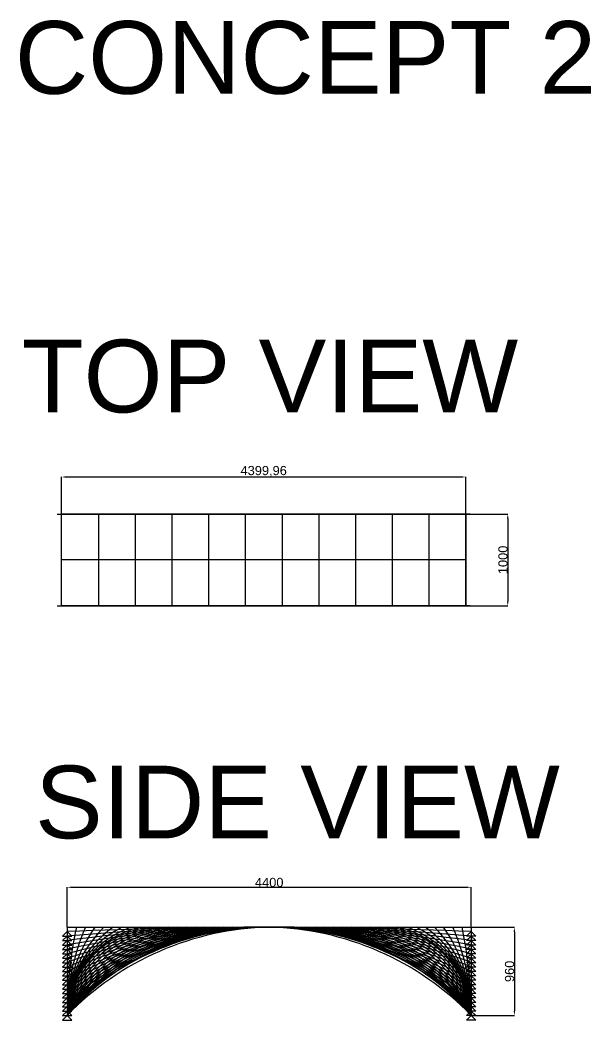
# Model space of a CAD drawing. Header units: metres. Extents: x 8501 to 24405, y 5320 to 16292.
# Drawn here: x 18187 to 24405, y 5401 to 16292 of the extents above; entities that cross this region are included whole.
import ezdxf

# ---------------------------------------------------------------- set-up
doc = ezdxf.new("R2010")
doc.units = ezdxf.units.M
doc.layers.add('deck', color=1, linetype='Continuous')
doc.layers.add('dimensions', color=46, linetype='Continuous')
doc.styles.get("Standard").update_dxf_attribs({"font": 'arial.ttf'})
doc.dimstyles.new('ISO-25', dxfattribs={"dimtxt": 100, "dimasz": 50, "dimexe": 1.25, "dimexo": 0.625, "dimtad": 1, "dimtxsty": 'Standard', "dimcen": 2.5, "dimadec": 0, "dimazin": 0, "dimtfac": 1, "dimtmove": 0, "dimatfit": 3, "dimfxl": 1, "dimarcsym": 0})

# ---------------------------------------------------------------- blocks, each defined once
blk = doc.blocks.new('*D7')
at = {"layer": 'Defpoints', "color": 0, "transparency": 16777216}
for p in [(23101, 6847), (18701, 6411), (23101, 6411)]:
    blk.add_point(p, dxfattribs=at)
at = {"layer": 'dimensions', "color": 0, "lineweight": -2, "transparency": 16777216}
for p, q in [((18701, 6412), (18701, 6848)), ((18751, 6847), (23051, 6847)), ((23101, 6412), (23101, 6848))]:
    blk.add_line(p, q, dxfattribs=at)
at = {"layer": 'dimensions', "color": 0, "transparency": 16777216}
for points in [[(18751, 6855), (18751, 6839), (18701, 6847)], [(23051, 6855), (23051, 6839), (23101, 6847)]]:
    blk.add_solid(points, dxfattribs=at)
at = {"layer": 'dimensions', "color": 0, "transparency": 16777216, "insert": (20901, 6899), "char_height": 100, "attachment_point": 5}
blk.add_mtext('4400', dxfattribs=at)
blk = doc.blocks.new('*D8')
at = {"layer": 'Defpoints', "color": 0, "transparency": 16777216}
for p in [(23101, 6411), (23101, 5451), (23571, 5451)]:
    blk.add_point(p, dxfattribs=at)
at = {"layer": 'dimensions', "color": 0, "lineweight": -2, "transparency": 16777216}
for p, q in [((23101, 6411), (23572, 6411)), ((23571, 6361), (23571, 5501)), ((23101, 5451), (23572, 5451))]:
    blk.add_line(p, q, dxfattribs=at)
at = {"layer": 'dimensions', "color": 0, "transparency": 16777216}
for points in [[(23562, 6361), (23579, 6361), (23571, 6411)], [(23562, 5501), (23579, 5501), (23571, 5451)]]:
    blk.add_solid(points, dxfattribs=at)
at = {"layer": 'dimensions', "color": 0, "transparency": 16777216, "insert": (23519, 5931), "char_height": 100, "attachment_point": 5, "rotation": 90}
blk.add_mtext('960', dxfattribs=at)
blk = doc.blocks.new('*D31')
at = {"layer": 'Defpoints', "color": 0, "transparency": 16777216}
for p in [(23041, 11315), (18641, 10912, 1010), (23041, 10912, 1010)]:
    blk.add_point(p, dxfattribs=at)
at = {"layer": 'dimensions', "color": 0, "lineweight": -2, "transparency": 16777216}
for p, q in [((18641, 10912), (18641, 11317)), ((18691, 11315), (22991, 11315)), ((23041, 10912), (23041, 11317))]:
    blk.add_line(p, q, dxfattribs=at)
at = {"layer": 'dimensions', "color": 0, "transparency": 16777216}
for points in [[(18691, 11324), (18691, 11307), (18641, 11315)], [(22991, 11324), (22991, 11307), (23041, 11315)]]:
    blk.add_solid(points, dxfattribs=at)
at = {"layer": 'dimensions', "color": 0, "transparency": 16777216, "insert": (20841, 11376), "char_height": 100, "attachment_point": 5}
blk.add_mtext('4399,96', dxfattribs=at)
blk = doc.blocks.new('*D32')
at = {"layer": 'Defpoints', "color": 0, "transparency": 16777216}
for p in [(23041, 10912, 1010), (23041, 9912, 1010), (23499, 9912)]:
    blk.add_point(p, dxfattribs=at)
at = {"layer": 'dimensions', "color": 0, "lineweight": -2, "transparency": 16777216}
for p, q in [((23041, 10912), (23500, 10912)), ((23499, 10862), (23499, 9962)), ((23041, 9912), (23500, 9912))]:
    blk.add_line(p, q, dxfattribs=at)
at = {"layer": 'dimensions', "color": 0, "transparency": 16777216}
for points in [[(23490, 10862), (23507, 10862), (23499, 10912)], [(23490, 9962), (23507, 9962), (23499, 9912)]]:
    blk.add_solid(points, dxfattribs=at)
at = {"layer": 'dimensions', "color": 0, "transparency": 16777216, "insert": (23447, 10412), "char_height": 100, "attachment_point": 5, "rotation": 90}
blk.add_mtext('1000', dxfattribs=at)

msp = doc.modelspace()

# ---------------------------------------------------------------- linework, layer by layer
at = {"extrusion": (0, -1, -2.22045e-16)}
for p, q in [((18590.68, 10911.562, -1010), (18690.68, 10911.562, -1010)), ((18590.68, 10911.562, -1010), (18640.68, 10911.562, -960)), ((18590.68, 10911.562, -962), (18690.68, 10911.562, -962)), ((18590.68, 10911.562, -962), (18640.68, 10911.562, -912)), ((18590.68, 10911.562, -914), (18690.68, 10911.562, -914)), ((18590.68, 10911.562, -914), (18640.68, 10911.562, -864)), ((18590.68, 10911.562, -866), (18690.68, 10911.562, -866)), ((18590.68, 10911.562, -866), (18640.68, 10911.562, -816)), ((18590.68, 10911.562, -818), (18690.68, 10911.562, -818)), ((18590.68, 10911.562, -818), (18640.68, 10911.562, -768)), ((18590.68, 10911.562, -770), (18690.68, 10911.562, -770)), ((18590.68, 10911.562, -770), (18640.68, 10911.562, -720)), ((18590.68, 10911.562, -770), (18690.68, 10911.562, -770)), ((18590.68, 10911.562, -770), (18640.68, 10911.562, -720)), ((18590.68, 10911.562, -722), (18690.68, 10911.562, -722)), ((18590.68, 10911.562, -722), (18640.68, 10911.562, -672)), ((18590.68, 10911.562, -674), (18690.68, 10911.562, -674)), ((18590.68, 10911.562, -674), (18640.68, 10911.562, -624)), ((18590.68, 10911.562, -626), (18690.68, 10911.562, -626)), ((18590.68, 10911.562, -626), (18640.68, 10911.562, -576)), ((18590.68, 10911.562, -578), (18690.68, 10911.562, -578)), ((18590.68, 10911.562, -578), (18640.68, 10911.562, -528)), ((18590.68, 10911.562, -530), (18690.68, 10911.562, -530)), ((18590.68, 10911.562, -530), (18640.68, 10911.562, -480)), ((18590.68, 10911.562, -530), (18690.68, 10911.562, -530)), ((18590.68, 10911.562, -530), (18640.68, 10911.562, -480)), ((18590.68, 10911.562, -482), (18690.68, 10911.562, -482)), ((18590.68, 10911.562, -482), (18640.68, 10911.562, -432)), ((18590.68, 10911.562, -434), (18690.68, 10911.562, -434)), ((18590.68, 10911.562, -434), (18640.68, 10911.562, -384)), ((18590.68, 10911.562, -386), (18690.68, 10911.562, -386)), ((18590.68, 10911.562, -386), (18640.68, 10911.562, -336)), ((18590.68, 10911.562, -338), (18690.68, 10911.562, -338)), ((18590.68, 10911.562, -338), (18640.68, 10911.562, -288)), ((18590.68, 10911.562, -290), (18690.68, 10911.562, -290)), ((18590.68, 10911.562, -290), (18640.68, 10911.562, -240)), ((18590.68, 10911.562, -290), (18690.68, 10911.562, -290)), ((18590.68, 10911.562, -290), (18640.68, 10911.562, -240)), ((18590.68, 10911.562, -242), (18690.68, 10911.562, -242)), ((18590.68, 10911.562, -242), (18640.68, 10911.562, -192)), ((18590.68, 10911.562, -194), (18690.68, 10911.562, -194)), ((18590.68, 10911.562, -194), (18640.68, 10911.562, -144)), ((18590.68, 10911.562, -146), (18690.68, 10911.562, -146)), ((18590.68, 10911.562, -146), (18640.68, 10911.562, -96)), ((18590.68, 10911.562, -98), (18690.68, 10911.562, -98)), ((18590.68, 10911.562, -98), (18640.68, 10911.562, -48)), ((18640.68, 10911.562), (18640.68, 10911.562, -960)), ((18690.68, 10911.562, -1010), (18640.68, 10911.562, -960)), ((18690.68, 10911.562, -962), (18640.68, 10911.562, -912)), ((18690.68, 10911.562, -914), (18640.68, 10911.562, -864)), ((18690.68, 10911.562, -866), (18640.68, 10911.562, -816)), ((18690.68, 10911.562, -818), (18640.68, 10911.562, -768)), ((18690.68, 10911.562, -770), (18640.68, 10911.562, -720)), ((18690.68, 10911.562, -770), (18640.68, 10911.562, -720)), ((18690.68, 10911.562, -722), (18640.68, 10911.562, -672)), ((18690.68, 10911.562, -674), (18640.68, 10911.562, -624)), ((18690.68, 10911.562, -626), (18640.68, 10911.562, -576)), ((18690.68, 10911.562, -578), (18640.68, 10911.562, -528)), ((18690.68, 10911.562, -530), (18640.68, 10911.562, -480)), ((18690.68, 10911.562, -530), (18640.68, 10911.562, -480)), ((18690.68, 10911.562, -482), (18640.68, 10911.562, -432)), ((18690.68, 10911.562, -434), (18640.68, 10911.562, -384)), ((18690.68, 10911.562, -386), (18640.68, 10911.562, -336)), ((18690.68, 10911.562, -338), (18640.68, 10911.562, -288)), ((18690.68, 10911.562, -290), (18640.68, 10911.562, -240)), ((18690.68, 10911.562, -290), (18640.68, 10911.562, -240)), ((18690.68, 10911.562, -242), (18640.68, 10911.562, -192)), ((18690.68, 10911.562, -194), (18640.68, 10911.562, -144)), ((18690.68, 10911.562, -146), (18640.68, 10911.562, -96)), ((18690.68, 10911.562, -98), (18640.68, 10911.562, -48)), ((23090.68, 10911.562, -1010), (22990.68, 10911.562, -1010)), ((22990.68, 10911.562, -1010), (23040.68, 10911.562, -960)), ((23090.68, 10911.562, -962), (22990.68, 10911.562, -962)), ((22990.68, 10911.562, -962), (23040.68, 10911.562, -912)), ((23090.68, 10911.562, -914), (22990.68, 10911.562, -914)), ((22990.68, 10911.562, -914), (23040.68, 10911.562, -864)), ((23090.68, 10911.562, -866), (22990.68, 10911.562, -866)), ((22990.68, 10911.562, -866), (23040.68, 10911.562, -816)), ((23090.68, 10911.562, -818), (22990.68, 10911.562, -818)), ((22990.68, 10911.562, -818), (23040.68, 10911.562, -768)), ((23090.68, 10911.562, -770), (22990.68, 10911.562, -770)), ((22990.68, 10911.562, -770), (23040.68, 10911.562, -720)), ((23090.68, 10911.562, -770), (22990.68, 10911.562, -770)), ((22990.68, 10911.562, -770), (23040.68, 10911.562, -720)), ((23090.68, 10911.562, -722), (22990.68, 10911.562, -722)), ((22990.68, 10911.562, -722), (23040.68, 10911.562, -672)), ((23090.68, 10911.562, -674), (22990.68, 10911.562, -674)), ((22990.68, 10911.562, -674), (23040.68, 10911.562, -624)), ((23090.68, 10911.562, -626), (22990.68, 10911.562, -626)), ((22990.68, 10911.562, -626), (23040.68, 10911.562, -576)), ((23090.68, 10911.562, -578), (22990.68, 10911.562, -578)), ((22990.68, 10911.562, -578), (23040.68, 10911.562, -528)), ((23090.68, 10911.562, -530), (22990.68, 10911.562, -530)), ((22990.68, 10911.562, -530), (23040.68, 10911.562, -480)), ((23090.68, 10911.562, -530), (22990.68, 10911.562, -530)), ((22990.68, 10911.562, -530), (23040.68, 10911.562, -480)), ((23090.68, 10911.562, -482), (22990.68, 10911.562, -482)), ((22990.68, 10911.562, -482), (23040.68, 10911.562, -432)), ((23090.68, 10911.562, -434), (22990.68, 10911.562, -434)), ((22990.68, 10911.562, -434), (23040.68, 10911.562, -384)), ((23090.68, 10911.562, -386), (22990.68, 10911.562, -386)), ((22990.68, 10911.562, -386), (23040.68, 10911.562, -336)), ((23090.68, 10911.562, -338), (22990.68, 10911.562, -338)), ((22990.68, 10911.562, -338), (23040.68, 10911.562, -288)), ((23090.68, 10911.562, -290), (22990.68, 10911.562, -290)), ((22990.68, 10911.562, -290), (23040.68, 10911.562, -240)), ((23090.68, 10911.562, -290), (22990.68, 10911.562, -290)), ((22990.68, 10911.562, -290), (23040.68, 10911.562, -240)), ((23090.68, 10911.562, -242), (22990.68, 10911.562, -242)), ((22990.68, 10911.562, -242), (23040.68, 10911.562, -192)), ((23090.68, 10911.562, -194), (22990.68, 10911.562, -194)), ((22990.68, 10911.562, -194), (23040.68, 10911.562, -144)), ((23090.68, 10911.562, -146), (22990.68, 10911.562, -146)), ((22990.68, 10911.562, -146), (23040.68, 10911.562, -96)), ((23090.68, 10911.562, -98), (22990.68, 10911.562, -98)), ((22990.68, 10911.562, -98), (23040.68, 10911.562, -48)), ((23040.68, 10911.562), (23040.68, 10911.562, -960)), ((23040.68, 10911.562), (23040.68, 10911.562, -960)), ((23090.68, 10911.562, -1010), (23040.68, 10911.562, -960)), ((23090.68, 10911.562, -962), (23040.68, 10911.562, -912)), ((23090.68, 10911.562, -914), (23040.68, 10911.562, -864)), ((23090.68, 10911.562, -866), (23040.68, 10911.562, -816)), ((23090.68, 10911.562, -818), (23040.68, 10911.562, -768)), ((23090.68, 10911.562, -770), (23040.68, 10911.562, -720)), ((23090.68, 10911.562, -770), (23040.68, 10911.562, -720)), ((23090.68, 10911.562, -722), (23040.68, 10911.562, -672)), ((23090.68, 10911.562, -674), (23040.68, 10911.562, -624)), ((23090.68, 10911.562, -626), (23040.68, 10911.562, -576)), ((23090.68, 10911.562, -578), (23040.68, 10911.562, -528)), ((23090.68, 10911.562, -530), (23040.68, 10911.562, -480)), ((23090.68, 10911.562, -530), (23040.68, 10911.562, -480)), ((23090.68, 10911.562, -482), (23040.68, 10911.562, -432)), ((23090.68, 10911.562, -434), (23040.68, 10911.562, -384)), ((23090.68, 10911.562, -386), (23040.68, 10911.562, -336)), ((23090.68, 10911.562, -338), (23040.68, 10911.562, -288)), ((23090.68, 10911.562, -290), (23040.68, 10911.562, -240)), ((23090.68, 10911.562, -290), (23040.68, 10911.562, -240)), ((23090.68, 10911.562, -242), (23040.68, 10911.562, -192)), ((23090.68, 10911.562, -194), (23040.68, 10911.562, -144)), ((23090.68, 10911.562, -146), (23040.68, 10911.562, -96)), ((23090.68, 10911.562, -98), (23040.68, 10911.562, -48)), ((18590.68, 9911.562, -1010), (18690.68, 9911.562, -1010)), ((18590.68, 9911.562, -1010), (18640.68, 9911.562, -960)), ((18590.68, 9911.562, -962), (18690.68, 9911.562, -962)), ((18590.68, 9911.562, -962), (18640.68, 9911.562, -912)), ((18590.68, 9911.562, -914), (18690.68, 9911.562, -914)), ((18590.68, 9911.562, -914), (18640.68, 9911.562, -864)), ((18590.68, 9911.562, -866), (18690.68, 9911.562, -866)), ((18590.68, 9911.562, -866), (18640.68, 9911.562, -816)), ((18590.68, 9911.562, -818), (18690.68, 9911.562, -818)), ((18590.68, 9911.562, -818), (18640.68, 9911.562, -768)), ((18590.68, 9911.562, -770), (18690.68, 9911.562, -770)), ((18590.68, 9911.562, -770), (18640.68, 9911.562, -720)), ((18590.68, 9911.562, -770), (18690.68, 9911.562, -770)), ((18590.68, 9911.562, -770), (18640.68, 9911.562, -720)), ((18590.68, 9911.562, -722), (18690.68, 9911.562, -722)), ((18590.68, 9911.562, -722), (18640.68, 9911.562, -672)), ((18590.68, 9911.562, -674), (18690.68, 9911.562, -674)), ((18590.68, 9911.562, -674), (18640.68, 9911.562, -624)), ((18590.68, 9911.562, -626), (18690.68, 9911.562, -626)), ((18590.68, 9911.562, -626), (18640.68, 9911.562, -576)), ((18590.68, 9911.562, -578), (18690.68, 9911.562, -578)), ((18590.68, 9911.562, -578), (18640.68, 9911.562, -528)), ((18590.68, 9911.562, -530), (18690.68, 9911.562, -530)), ((18590.68, 9911.562, -530), (18640.68, 9911.562, -480)), ((18590.68, 9911.562, -530), (18690.68, 9911.562, -530)), ((18590.68, 9911.562, -530), (18640.68, 9911.562, -480)), ((18590.68, 9911.562, -482), (18690.68, 9911.562, -482)), ((18590.68, 9911.562, -482), (18640.68, 9911.562, -432)), ((18590.68, 9911.562, -434), (18690.68, 9911.562, -434)), ((18590.68, 9911.562, -434), (18640.68, 9911.562, -384)), ((18590.68, 9911.562, -386), (18690.68, 9911.562, -386)), ((18590.68, 9911.562, -386), (18640.68, 9911.562, -336)), ((18590.68, 9911.562, -338), (18690.68, 9911.562, -338)), ((18590.68, 9911.562, -338), (18640.68, 9911.562, -288)), ((18590.68, 9911.562, -290), (18690.68, 9911.562, -290)), ((18590.68, 9911.562, -290), (18640.68, 9911.562, -240)), ((18590.68, 9911.562, -290), (18690.68, 9911.562, -290)), ((18590.68, 9911.562, -290), (18640.68, 9911.562, -240)), ((18590.68, 9911.562, -242), (18690.68, 9911.562, -242)), ((18590.68, 9911.562, -242), (18640.68, 9911.562, -192)), ((18590.68, 9911.562, -194), (18690.68, 9911.562, -194)), ((18590.68, 9911.562, -194), (18640.68, 9911.562, -144)), ((18590.68, 9911.562, -146), (18690.68, 9911.562, -146)), ((18590.68, 9911.562, -146), (18640.68, 9911.562, -96)), ((18590.68, 9911.562, -98), (18690.68, 9911.562, -98)), ((18590.68, 9911.562, -98), (18640.68, 9911.562, -48)), ((18640.68, 9911.562), (18640.68, 9911.562, -960)), ((18690.68, 9911.562, -1010), (18640.68, 9911.562, -960)), ((18690.68, 9911.562, -962), (18640.68, 9911.562, -912)), ((18690.68, 9911.562, -914), (18640.68, 9911.562, -864)), ((18690.68, 9911.562, -866), (18640.68, 9911.562, -816)), ((18690.68, 9911.562, -818), (18640.68, 9911.562, -768)), ((18690.68, 9911.562, -770), (18640.68, 9911.562, -720)), ((18690.68, 9911.562, -770), (18640.68, 9911.562, -720)), ((18690.68, 9911.562, -722), (18640.68, 9911.562, -672)), ((18690.68, 9911.562, -674), (18640.68, 9911.562, -624)), ((18690.68, 9911.562, -626), (18640.68, 9911.562, -576)), ((18690.68, 9911.562, -578), (18640.68, 9911.562, -528)), ((18690.68, 9911.562, -530), (18640.68, 9911.562, -480)), ((18690.68, 9911.562, -530), (18640.68, 9911.562, -480)), ((18690.68, 9911.562, -482), (18640.68, 9911.562, -432)), ((18690.68, 9911.562, -434), (18640.68, 9911.562, -384)), ((18690.68, 9911.562, -386), (18640.68, 9911.562, -336)), ((18690.68, 9911.562, -338), (18640.68, 9911.562, -288)), ((18690.68, 9911.562, -290), (18640.68, 9911.562, -240)), ((18690.68, 9911.562, -290), (18640.68, 9911.562, -240)), ((18690.68, 9911.562, -242), (18640.68, 9911.562, -192)), ((18690.68, 9911.562, -194), (18640.68, 9911.562, -144)), ((18690.68, 9911.562, -146), (18640.68, 9911.562, -96)), ((18690.68, 9911.562, -98), (18640.68, 9911.562, -48)), ((23090.68, 9911.562, -1010), (22990.68, 9911.562, -1010)), ((22990.68, 9911.562, -1010), (23040.68, 9911.562, -960)), ((23090.68, 9911.562, -962), (22990.68, 9911.562, -962)), ((22990.68, 9911.562, -962), (23040.68, 9911.562, -912)), ((23090.68, 9911.562, -914), (22990.68, 9911.562, -914)), ((22990.68, 9911.562, -914), (23040.68, 9911.562, -864)), ((23090.68, 9911.562, -866), (22990.68, 9911.562, -866)), ((22990.68, 9911.562, -866), (23040.68, 9911.562, -816)), ((23090.68, 9911.562, -818), (22990.68, 9911.562, -818)), ((22990.68, 9911.562, -818), (23040.68, 9911.562, -768)), ((23090.68, 9911.562, -770), (22990.68, 9911.562, -770)), ((22990.68, 9911.562, -770), (23040.68, 9911.562, -720)), ((23090.68, 9911.562, -770), (22990.68, 9911.562, -770)), ((22990.68, 9911.562, -770), (23040.68, 9911.562, -720)), ((23090.68, 9911.562, -722), (22990.68, 9911.562, -722)), ((22990.68, 9911.562, -722), (23040.68, 9911.562, -672)), ((23090.68, 9911.562, -674), (22990.68, 9911.562, -674)), ((22990.68, 9911.562, -674), (23040.68, 9911.562, -624)), ((23090.68, 9911.562, -626), (22990.68, 9911.562, -626)), ((22990.68, 9911.562, -626), (23040.68, 9911.562, -576)), ((23090.68, 9911.562, -578), (22990.68, 9911.562, -578)), ((22990.68, 9911.562, -578), (23040.68, 9911.562, -528)), ((23090.68, 9911.562, -530), (22990.68, 9911.562, -530)), ((22990.68, 9911.562, -530), (23040.68, 9911.562, -480)), ((23090.68, 9911.562, -530), (22990.68, 9911.562, -530)), ((22990.68, 9911.562, -530), (23040.68, 9911.562, -480)), ((23090.68, 9911.562, -482), (22990.68, 9911.562, -482)), ((22990.68, 9911.562, -482), (23040.68, 9911.562, -432)), ((23090.68, 9911.562, -434), (22990.68, 9911.562, -434)), ((22990.68, 9911.562, -434), (23040.68, 9911.562, -384)), ((23090.68, 9911.562, -386), (22990.68, 9911.562, -386)), ((22990.68, 9911.562, -386), (23040.68, 9911.562, -336)), ((23090.68, 9911.562, -338), (22990.68, 9911.562, -338)), ((22990.68, 9911.562, -338), (23040.68, 9911.562, -288)), ((23090.68, 9911.562, -290), (22990.68, 9911.562, -290)), ((22990.68, 9911.562, -290), (23040.68, 9911.562, -240)), ((23090.68, 9911.562, -290), (22990.68, 9911.562, -290)), ((22990.68, 9911.562, -290), (23040.68, 9911.562, -240)), ((23090.68, 9911.562, -242), (22990.68, 9911.562, -242)), ((22990.68, 9911.562, -242), (23040.68, 9911.562, -192)), ((23090.68, 9911.562, -194), (22990.68, 9911.562, -194)), ((22990.68, 9911.562, -194), (23040.68, 9911.562, -144)), ((23090.68, 9911.562, -146), (22990.68, 9911.562, -146)), ((22990.68, 9911.562, -146), (23040.68, 9911.562, -96)), ((23090.68, 9911.562, -98), (22990.68, 9911.562, -98)), ((22990.68, 9911.562, -98), (23040.68, 9911.562, -48)), ((23040.68, 9911.562), (23040.68, 9911.562, -960)), ((23040.68, 9911.562), (23040.68, 9911.562, -960)), ((23090.68, 9911.562, -1010), (23040.68, 9911.562, -960)), ((23090.68, 9911.562, -962), (23040.68, 9911.562, -912)), ((23090.68, 9911.562, -914), (23040.68, 9911.562, -864)), ((23090.68, 9911.562, -866), (23040.68, 9911.562, -816)), ((23090.68, 9911.562, -818), (23040.68, 9911.562, -768)), ((23090.68, 9911.562, -770), (23040.68, 9911.562, -720)), ((23090.68, 9911.562, -770), (23040.68, 9911.562, -720)), ((23090.68, 9911.562, -722), (23040.68, 9911.562, -672)), ((23090.68, 9911.562, -674), (23040.68, 9911.562, -624)), ((23090.68, 9911.562, -626), (23040.68, 9911.562, -576)), ((23090.68, 9911.562, -578), (23040.68, 9911.562, -528)), ((23090.68, 9911.562, -530), (23040.68, 9911.562, -480)), ((23090.68, 9911.562, -530), (23040.68, 9911.562, -480)), ((23090.68, 9911.562, -482), (23040.68, 9911.562, -432)), ((23090.68, 9911.562, -434), (23040.68, 9911.562, -384)), ((23090.68, 9911.562, -386), (23040.68, 9911.562, -336)), ((23090.68, 9911.562, -338), (23040.68, 9911.562, -288)), ((23090.68, 9911.562, -290), (23040.68, 9911.562, -240)), ((23090.68, 9911.562, -290), (23040.68, 9911.562, -240)), ((23090.68, 9911.562, -242), (23040.68, 9911.562, -192)), ((23090.68, 9911.562, -194), (23040.68, 9911.562, -144)), ((23090.68, 9911.562, -146), (23040.68, 9911.562, -96)), ((23090.68, 9911.562, -98), (23040.68, 9911.562, -48))]:
    msp.add_line(p, q, dxfattribs=at)
for p, q in [((23040.68, 9911.562), (23040.68, 10911.562)), ((18650.846, 6313.468), (18700.846, 6363.468)), ((18700.846, 6411.468), (18700.846, 5451.468)), ((18750.846, 6313.468), (18700.846, 6363.468)), ((23050.846, 6313.468), (23100.846, 6363.468)), ((23100.846, 6411.468), (23100.846, 5451.468)), ((23100.846, 6411.468), (23100.846, 5451.468)), ((23150.846, 6313.468), (23100.846, 6363.468)), ((18650.846, 6265.468), (18700.846, 6315.468)), ((18650.846, 6313.468), (18750.846, 6313.468)), ((18650.846, 6217.468), (18700.846, 6267.468)), ((18650.846, 6265.468), (18750.846, 6265.468)), ((18650.846, 6169.468), (18700.846, 6219.468)), ((18650.846, 6217.468), (18750.846, 6217.468)), ((18750.846, 6265.468), (18700.846, 6315.468)), ((18750.846, 6217.468), (18700.846, 6267.468)), ((18750.846, 6169.468), (18700.846, 6219.468)), ((23050.846, 6265.468), (23100.846, 6315.468)), ((23150.846, 6313.468), (23050.846, 6313.468)), ((23050.846, 6217.468), (23100.846, 6267.468)), ((23150.846, 6265.468), (23050.846, 6265.468)), ((23050.846, 6169.468), (23100.846, 6219.468)), ((23150.846, 6217.468), (23050.846, 6217.468)), ((23150.846, 6265.468), (23100.846, 6315.468)), ((23150.846, 6217.468), (23100.846, 6267.468)), ((23150.846, 6169.468), (23100.846, 6219.468)), ((18650.846, 6121.468), (18700.846, 6171.468)), ((18650.846, 6121.468), (18700.846, 6171.468)), ((18650.846, 6169.468), (18750.846, 6169.468)), ((18650.846, 6073.468), (18700.846, 6123.468)), ((18650.846, 6121.468), (18750.846, 6121.468)), ((18650.846, 6121.468), (18750.846, 6121.468)), ((18750.846, 6121.468), (18700.846, 6171.468)), ((18750.846, 6121.468), (18700.846, 6171.468)), ((18750.846, 6073.468), (18700.846, 6123.468)), ((23050.846, 6121.468), (23100.846, 6171.468)), ((23050.846, 6121.468), (23100.846, 6171.468)), ((23150.846, 6169.468), (23050.846, 6169.468)), ((23050.846, 6073.468), (23100.846, 6123.468)), ((23150.846, 6121.468), (23050.846, 6121.468)), ((23150.846, 6121.468), (23050.846, 6121.468)), ((23150.846, 6121.468), (23100.846, 6171.468)), ((23150.846, 6121.468), (23100.846, 6171.468)), ((23150.846, 6073.468), (23100.846, 6123.468)), ((18650.846, 6025.468), (18700.846, 6075.468)), ((18650.846, 6073.468), (18750.846, 6073.468)), ((18650.846, 5977.468), (18700.846, 6027.468)), ((18650.846, 6025.468), (18750.846, 6025.468)), ((18750.846, 6025.468), (18700.846, 6075.468)), ((18750.846, 5977.468), (18700.846, 6027.468)), ((23050.846, 6025.468), (23100.846, 6075.468)), ((23150.846, 6073.468), (23050.846, 6073.468)), ((23050.846, 5977.468), (23100.846, 6027.468)), ((23150.846, 6025.468), (23050.846, 6025.468)), ((23150.846, 6025.468), (23100.846, 6075.468)), ((23150.846, 5977.468), (23100.846, 6027.468)), ((18650.846, 5929.468), (18700.846, 5979.468)), ((18650.846, 5977.468), (18750.846, 5977.468)), ((18650.846, 5881.468), (18700.846, 5931.468)), ((18650.846, 5881.468), (18700.846, 5931.468)), ((18650.846, 5929.468), (18750.846, 5929.468)), ((18650.846, 5833.468), (18700.846, 5883.468)), ((18650.846, 5881.468), (18750.846, 5881.468)), ((18650.846, 5881.468), (18750.846, 5881.468)), ((18750.846, 5929.468), (18700.846, 5979.468)), ((18750.846, 5881.468), (18700.846, 5931.468)), ((18750.846, 5881.468), (18700.846, 5931.468)), ((18750.846, 5833.468), (18700.846, 5883.468)), ((23050.846, 5929.468), (23100.846, 5979.468)), ((23150.846, 5977.468), (23050.846, 5977.468)), ((23050.846, 5881.468), (23100.846, 5931.468)), ((23050.846, 5881.468), (23100.846, 5931.468)), ((23150.846, 5929.468), (23050.846, 5929.468)), ((23050.846, 5833.468), (23100.846, 5883.468)), ((23150.846, 5881.468), (23050.846, 5881.468)), ((23150.846, 5881.468), (23050.846, 5881.468)), ((23150.846, 5929.468), (23100.846, 5979.468)), ((23150.846, 5881.468), (23100.846, 5931.468)), ((23150.846, 5881.468), (23100.846, 5931.468)), ((23150.846, 5833.468), (23100.846, 5883.468)), ((18650.846, 5785.468), (18700.846, 5835.468)), ((18650.846, 5833.468), (18750.846, 5833.468)), ((18650.846, 5737.468), (18700.846, 5787.468)), ((18650.846, 5785.468), (18750.846, 5785.468)), ((18750.846, 5785.468), (18700.846, 5835.468)), ((18750.846, 5737.468), (18700.846, 5787.468)), ((23050.846, 5785.468), (23100.846, 5835.468)), ((23150.846, 5833.468), (23050.846, 5833.468)), ((23050.846, 5737.468), (23100.846, 5787.468)), ((23150.846, 5785.468), (23050.846, 5785.468)), ((23150.846, 5785.468), (23100.846, 5835.468)), ((23150.846, 5737.468), (23100.846, 5787.468)), ((18650.846, 5689.468), (18700.846, 5739.468)), ((18650.846, 5737.468), (18750.846, 5737.468)), ((18650.846, 5641.468), (18700.846, 5691.468)), ((18650.846, 5641.468), (18700.846, 5691.468)), ((18650.846, 5689.468), (18750.846, 5689.468)), ((18750.846, 5689.468), (18700.846, 5739.468)), ((18750.846, 5641.468), (18700.846, 5691.468)), ((18750.846, 5641.468), (18700.846, 5691.468)), ((23050.846, 5689.468), (23100.846, 5739.468)), ((23150.846, 5737.468), (23050.846, 5737.468)), ((23050.846, 5641.468), (23100.846, 5691.468)), ((23050.846, 5641.468), (23100.846, 5691.468)), ((23150.846, 5689.468), (23050.846, 5689.468)), ((23150.846, 5689.468), (23100.846, 5739.468)), ((23150.846, 5641.468), (23100.846, 5691.468)), ((23150.846, 5641.468), (23100.846, 5691.468)), ((18650.846, 5593.468), (18700.846, 5643.468)), ((18650.846, 5641.468), (18750.846, 5641.468)), ((18650.846, 5641.468), (18750.846, 5641.468)), ((18650.846, 5545.468), (18700.846, 5595.468)), ((18650.846, 5593.468), (18750.846, 5593.468)), ((18750.846, 5593.468), (18700.846, 5643.468)), ((18750.846, 5545.468), (18700.846, 5595.468)), ((23050.846, 5593.468), (23100.846, 5643.468)), ((23150.846, 5641.468), (23050.846, 5641.468)), ((23150.846, 5641.468), (23050.846, 5641.468)), ((23050.846, 5545.468), (23100.846, 5595.468)), ((23150.846, 5593.468), (23050.846, 5593.468)), ((23150.846, 5593.468), (23100.846, 5643.468)), ((23150.846, 5545.468), (23100.846, 5595.468)), ((18650.846, 5497.468), (18700.846, 5547.468)), ((18650.846, 5545.468), (18750.846, 5545.468)), ((18650.846, 5449.468), (18700.846, 5499.468)), ((18650.846, 5497.468), (18750.846, 5497.468)), ((18650.846, 5401.468), (18700.846, 5451.468)), ((18650.846, 5449.468), (18750.846, 5449.468)), ((18750.846, 5497.468), (18700.846, 5547.468)), ((18750.846, 5449.468), (18700.846, 5499.468)), ((18750.846, 5401.468), (18700.846, 5451.468)), ((23050.846, 5497.468), (23100.846, 5547.468)), ((23150.846, 5545.468), (23050.846, 5545.468)), ((23050.846, 5449.468), (23100.846, 5499.468)), ((23150.846, 5497.468), (23050.846, 5497.468)), ((23050.846, 5401.468), (23100.846, 5451.468)), ((23150.846, 5449.468), (23050.846, 5449.468)), ((23150.846, 5497.468), (23100.846, 5547.468)), ((23150.846, 5449.468), (23100.846, 5499.468)), ((23150.846, 5401.468), (23100.846, 5451.468)), ((18650.846, 5401.468), (18750.846, 5401.468)), ((23150.846, 5401.468), (23050.846, 5401.468))]:
    msp.add_line(p, q)
at = {"color": 3}
msp.add_line((23040.68, 10411.562), (18640.68, 10411.562), dxfattribs=at)
for points in [[(19040.68, 10911.562), (19040.68, 9911.562)], [(19440.68, 10911.562), (19440.68, 9911.562)], [(19840.68, 10911.562), (19840.68, 9911.562)], [(20240.68, 10911.562), (20240.68, 9911.562)], [(20640.68, 10911.562), (20640.68, 9911.562)], [(21040.68, 10911.562), (21040.68, 9911.562)], [(21440.68, 10911.562), (21440.68, 9911.562)], [(21840.68, 10911.562), (21840.68, 9911.562)], [(22240.68, 10911.562), (22240.68, 9911.562)], [(22640.68, 10911.562), (22640.68, 9911.562)]]:
    msp.add_lwpolyline(points, dxfattribs=at)
at = {"extrusion": (0, -1, -2.22045e-16)}
for centre, radius, start, end in [((19701.114, -955.272, -10911.562), 1060.445, 115.7337665, 180.2554671), ((19803.238, -955.291, -10911.562), 1162.568, 124.7439187, 180.2320761), ((19981.476, -955.332, -10911.562), 1340.805, 134.5607879, 180.1994822), ((20312.043, -955.426, -10911.562), 1671.369, 145.1351496, 180.1568012), ((21022.376, -955.353, -10911.562), 2381.701, 156.3516393, 180.1117828), ((23252.822, -955.223, -10911.562), 4612.144, 168.0469315, 180.0593423), ((20905.411, -3149.176, -10911.562), 3149.841, 91.177547, 135.9718654), ((20835.179, -50188.568, -10911.562), 50188.568, 89.9937208, 92.5060621), ((20837.58, -25185.3, -10911.562), 25185.3, 89.9929484, 95.0042403), ((20827.043, -16669.222, -10911.562), 16669.228, 89.9531288, 97.5367256), ((20840.167, -12694.296, -10911.562), 12694.296, 89.9976876, 99.9777555), ((20795.397, -9788.24, -10911.562), 9788.344, 89.7349366, 102.7167215), ((20796.176, -8206.898, -10911.562), 8207.016, 89.6928815, 105.2268096), ((20825.355, -7270.043, -10911.562), 7270.059, 89.8792279, 107.4878258), ((20775.524, -6120.795, -10911.562), 6121.141, 89.3901095, 110.4118383), ((20804.711, -5634.677, -10911.562), 5634.792, 89.634259, 112.5846574), ((20814.368, -5161.074, -10911.562), 5161.141, 89.707909, 114.9081226), ((20835.516, -4825.819, -10911.562), 4825.822, 89.9386952, 117.0527713), ((20797.028, -4322.664, -10911.562), 4322.884, 89.4214292, 119.9220724), ((20815.298, -4100.72, -10911.562), 4100.799, 89.6453761, 122.0251536), ((20815.377, -3854.354, -10911.562), 3854.437, 89.623874, 124.3471858), ((20815.299, -3643.56, -10911.562), 3643.648, 89.6008941, 126.6428264), ((20835.274, -3519.558, -10911.562), 3519.562, 89.9120077, 128.575253), ((20835.303, -3359.189, -10911.562), 3359.194, 89.9082874, 130.7922628), ((20840.286, -3231.923, -10911.562), 3231.923, 89.993016, 132.8895641), ((20835.291, -3096.51, -10911.562), 3096.515, 89.9002971, 135.1321615), ((19667.866, -973.782, -10911.562), 1027.279, 108.5721265, 179.2313056), ((19659.659, -995.816, -10911.562), 1019.609, 102.4019208, 177.986937), ((20740.284, -2776.009, -10911.562), 2776.009, 89.9918318, 139.1425108), ((20639.683, -2561.257, -10911.562), 2561.257, 89.9777, 141.3043117), ((20538.407, -2355.71, -10911.562), 2355.711, 89.9447182, 143.666858), ((20439.451, -2165.197, -10911.562), 2165.197, 89.9674961, 146.1774777), ((20337.414, -1979.426, -10911.562), 1979.429, 89.9054839, 149.0018615), ((20236.65, -1806.618, -10911.562), 1806.622, 89.8722144, 152.0552987), ((20138.829, -1648.984, -10911.562), 1648.985, 89.9357087, 155.3027774), ((20036.299, -1494.445, -10911.562), 1494.452, 89.8320619, 159.0459163), ((19937.238, -1355.548, -10911.562), 1355.553, 89.8545456, 163.0343343), ((19848.641, -1239.951, -10911.562), 1239.977, 90.367855, 166.951758), ((19778.663, -1153.731, -10911.562), 1154.356, 91.8856242, 170.3385567), ((19712.472, -1075.618, -10911.562), 1078.011, 93.8185826, 173.8431387), ((19659.958, -1013.698, -10911.562), 1020.692, 96.7109322, 176.9842883), ((20775.948, -3149.176, -10911.562), 3149.841, 44.0281346, 88.822453), ((20846.18, -50188.568, -10911.562), 50188.568, 87.4939379, 90.0062792), ((20843.779, -25185.3, -10911.562), 25185.3, 84.9957597, 90.0070516), ((20854.316, -16669.222, -10911.562), 16669.228, 82.4632744, 90.0468712), ((20841.192, -12694.296, -10911.562), 12694.296, 80.0222445, 90.0023124), ((20885.963, -9788.24, -10911.562), 9788.344, 77.2832785, 90.2650634), ((20856.004, -7270.043, -10911.562), 7270.059, 72.5121742, 90.1207721), ((20905.835, -6120.795, -10911.562), 6121.141, 69.5881617, 90.6098905), ((20876.648, -5634.677, -10911.562), 5634.792, 67.4153426, 90.365741), ((20866.991, -5161.074, -10911.562), 5161.141, 65.0918774, 90.292091), ((20845.843, -4825.819, -10911.562), 4825.822, 62.9472287, 90.0613048), ((20884.331, -4322.664, -10911.562), 4322.884, 60.0779276, 90.5785708), ((20866.061, -4100.72, -10911.562), 4100.799, 57.9748464, 90.3546239), ((20865.982, -3854.354, -10911.562), 3854.437, 55.6528142, 90.376126), ((20866.06, -3643.56, -10911.562), 3643.648, 53.3571736, 90.3991059), ((20846.085, -3519.558, -10911.562), 3519.562, 51.424747, 90.0879923), ((20846.057, -3359.189, -10911.562), 3359.194, 49.2077372, 90.0917126), ((20841.074, -3231.923, -10911.562), 3231.923, 47.1104359, 90.006984), ((20846.068, -3096.51, -10911.562), 3096.515, 44.8678385, 90.0997029), ((20885.183, -8206.898, -10911.562), 8207.016, 74.7731904, 90.3071185), ((20941.075, -2776.009, -10911.562), 2776.009, 40.8574892, 90.0081682), ((21041.676, -2561.257, -10911.562), 2561.257, 38.6956883, 90.0223), ((21142.953, -2355.71, -10911.562), 2355.711, 36.333142, 90.0552818), ((21241.908, -2165.197, -10911.562), 2165.197, 33.8225223, 90.0325039), ((21343.945, -1979.426, -10911.562), 1979.429, 30.9981385, 90.0945161), ((21444.709, -1806.618, -10911.562), 1806.622, 27.9447013, 90.1277856), ((21542.53, -1648.984, -10911.562), 1648.985, 24.6972226, 90.0642913), ((21645.06, -1494.445, -10911.562), 1494.452, 20.9540837, 90.1679381), ((21744.121, -1355.548, -10911.562), 1355.553, 16.9656657, 90.1454544), ((21832.719, -1239.951, -10911.562), 1239.977, 13.048242, 89.632145), ((21902.696, -1153.731, -10911.562), 1154.356, 9.6614433, 88.1143758), ((21968.887, -1075.618, -10911.562), 1078.011, 6.1568613, 86.1814174), ((22021.401, -1013.698, -10911.562), 1020.692, 3.0157117, 83.2890678), ((22021.7, -995.816, -10911.562), 1019.609, 2.013063, 77.5980792), ((22013.493, -973.782, -10911.562), 1027.279, 0.7686944, 71.4278735), ((21980.245, -955.272, -10911.562), 1060.445, 359.7445329, 64.2662335), ((21878.121, -955.291, -10911.562), 1162.568, 359.7679239, 55.2560813), ((21699.883, -955.332, -10911.562), 1340.805, 359.8005178, 45.4392121), ((21369.317, -955.426, -10911.562), 1671.369, 359.8431988, 34.8648504), ((20658.984, -955.353, -10911.562), 2381.701, 359.8882172, 23.6483607), ((18428.538, -955.223, -10911.562), 4612.144, 359.9406577, 11.9530685), ((19701.114, -955.272, -9911.562), 1060.445, 115.7337665, 180.2554671), ((19803.238, -955.291, -9911.562), 1162.568, 124.7439187, 180.2320761), ((19981.476, -955.332, -9911.562), 1340.805, 134.5607879, 180.1994822), ((20312.043, -955.426, -9911.562), 1671.369, 145.1351496, 180.1568012), ((21022.376, -955.353, -9911.562), 2381.701, 156.3516393, 180.1117828), ((23252.822, -955.223, -9911.562), 4612.144, 168.0469315, 180.0593423), ((20905.411, -3149.176, -9911.562), 3149.841, 91.177547, 135.9718654), ((20835.179, -50188.568, -9911.562), 50188.568, 89.9937208, 92.5060621), ((20837.58, -25185.3, -9911.562), 25185.3, 89.9929484, 95.0042403), ((20827.043, -16669.222, -9911.562), 16669.228, 89.9531288, 97.5367256), ((20840.167, -12694.296, -9911.562), 12694.296, 89.9976876, 99.9777555), ((20795.397, -9788.24, -9911.562), 9788.344, 89.7349366, 102.7167215), ((20796.176, -8206.898, -9911.562), 8207.016, 89.6928815, 105.2268096), ((20825.355, -7270.043, -9911.562), 7270.059, 89.8792279, 107.4878258), ((20775.524, -6120.795, -9911.562), 6121.141, 89.3901095, 110.4118383), ((20804.711, -5634.677, -9911.562), 5634.792, 89.634259, 112.5846574), ((20814.368, -5161.074, -9911.562), 5161.141, 89.707909, 114.9081226), ((20835.516, -4825.819, -9911.562), 4825.822, 89.9386952, 117.0527713), ((20797.028, -4322.664, -9911.562), 4322.884, 89.4214292, 119.9220724), ((20815.298, -4100.72, -9911.562), 4100.799, 89.6453761, 122.0251536), ((20815.377, -3854.354, -9911.562), 3854.437, 89.623874, 124.3471858), ((20815.299, -3643.56, -9911.562), 3643.648, 89.6008941, 126.6428264), ((20835.274, -3519.558, -9911.562), 3519.562, 89.9120077, 128.575253), ((20835.303, -3359.189, -9911.562), 3359.194, 89.9082874, 130.7922628), ((20840.286, -3231.923, -9911.562), 3231.923, 89.993016, 132.8895641), ((20835.291, -3096.51, -9911.562), 3096.515, 89.9002971, 135.1321615), ((19667.866, -973.782, -9911.562), 1027.279, 108.5721265, 179.2313056), ((19659.659, -995.816, -9911.562), 1019.609, 102.4019208, 177.986937), ((20740.284, -2776.009, -9911.562), 2776.009, 89.9918318, 139.1425108), ((20639.683, -2561.257, -9911.562), 2561.257, 89.9777, 141.3043117), ((20538.407, -2355.71, -9911.562), 2355.711, 89.9447182, 143.666858), ((20439.451, -2165.197, -9911.562), 2165.197, 89.9674961, 146.1774777), ((20337.414, -1979.426, -9911.562), 1979.429, 89.9054839, 149.0018615), ((20236.65, -1806.618, -9911.562), 1806.622, 89.8722144, 152.0552987), ((20138.829, -1648.984, -9911.562), 1648.985, 89.9357087, 155.3027774), ((20036.299, -1494.445, -9911.562), 1494.452, 89.8320619, 159.0459163), ((19937.238, -1355.548, -9911.562), 1355.553, 89.8545456, 163.0343343), ((19848.641, -1239.951, -9911.562), 1239.977, 90.367855, 166.951758), ((19778.663, -1153.731, -9911.562), 1154.356, 91.8856242, 170.3385567), ((19712.472, -1075.618, -9911.562), 1078.011, 93.8185826, 173.8431387), ((19659.958, -1013.698, -9911.562), 1020.692, 96.7109322, 176.9842883), ((20775.948, -3149.176, -9911.562), 3149.841, 44.0281346, 88.822453), ((20846.18, -50188.568, -9911.562), 50188.568, 87.4939379, 90.0062792), ((20843.779, -25185.3, -9911.562), 25185.3, 84.9957597, 90.0070516), ((20854.316, -16669.222, -9911.562), 16669.228, 82.4632744, 90.0468712), ((20841.192, -12694.296, -9911.562), 12694.296, 80.0222445, 90.0023124), ((20885.963, -9788.24, -9911.562), 9788.344, 77.2832785, 90.2650634), ((20856.004, -7270.043, -9911.562), 7270.059, 72.5121742, 90.1207721), ((20905.835, -6120.795, -9911.562), 6121.141, 69.5881617, 90.6098905), ((20876.648, -5634.677, -9911.562), 5634.792, 67.4153426, 90.365741), ((20866.991, -5161.074, -9911.562), 5161.141, 65.0918774, 90.292091), ((20845.843, -4825.819, -9911.562), 4825.822, 62.9472287, 90.0613048), ((20884.331, -4322.664, -9911.562), 4322.884, 60.0779276, 90.5785708), ((20866.061, -4100.72, -9911.562), 4100.799, 57.9748464, 90.3546239), ((20865.982, -3854.354, -9911.562), 3854.437, 55.6528142, 90.376126), ((20866.06, -3643.56, -9911.562), 3643.648, 53.3571736, 90.3991059), ((20846.085, -3519.558, -9911.562), 3519.562, 51.424747, 90.0879923), ((20846.057, -3359.189, -9911.562), 3359.194, 49.2077372, 90.0917126), ((20841.074, -3231.923, -9911.562), 3231.923, 47.1104359, 90.006984), ((20846.068, -3096.51, -9911.562), 3096.515, 44.8678385, 90.0997029), ((20885.183, -8206.898, -9911.562), 8207.016, 74.7731904, 90.3071185), ((20941.075, -2776.009, -9911.562), 2776.009, 40.8574892, 90.0081682), ((21041.676, -2561.257, -9911.562), 2561.257, 38.6956883, 90.0223), ((21142.953, -2355.71, -9911.562), 2355.711, 36.333142, 90.0552818), ((21241.908, -2165.197, -9911.562), 2165.197, 33.8225223, 90.0325039), ((21343.945, -1979.426, -9911.562), 1979.429, 30.9981385, 90.0945161), ((21444.709, -1806.618, -9911.562), 1806.622, 27.9447013, 90.1277856), ((21542.53, -1648.984, -9911.562), 1648.985, 24.6972226, 90.0642913), ((21645.06, -1494.445, -9911.562), 1494.452, 20.9540837, 90.1679381), ((21744.121, -1355.548, -9911.562), 1355.553, 16.9656657, 90.1454544), ((21832.719, -1239.951, -9911.562), 1239.977, 13.048242, 89.632145), ((21902.696, -1153.731, -9911.562), 1154.356, 9.6614433, 88.1143758), ((21968.887, -1075.618, -9911.562), 1078.011, 6.1568613, 86.1814174), ((22021.401, -1013.698, -9911.562), 1020.692, 3.0157117, 83.2890678), ((22021.7, -995.816, -9911.562), 1019.609, 2.013063, 77.5980792), ((22013.493, -973.782, -9911.562), 1027.279, 0.7686944, 71.4278735), ((21980.245, -955.272, -9911.562), 1060.445, 359.7445329, 64.2662335), ((21878.121, -955.291, -9911.562), 1162.568, 359.7679239, 55.2560813), ((21699.883, -955.332, -9911.562), 1340.805, 359.8005178, 45.4392121), ((21369.317, -955.426, -9911.562), 1671.369, 359.8431988, 34.8648504), ((20658.984, -955.353, -9911.562), 2381.701, 359.8882172, 23.6483607), ((18428.538, -955.223, -9911.562), 4612.144, 359.9406577, 11.9530685)]:
    msp.add_arc(centre, radius, start, end, dxfattribs=at)
for centre, radius, start, end in [((19761.281, 5456.196), 1060.445, 115.7337665, 180.2554671), ((19863.405, 5456.177), 1162.568, 124.7439187, 180.232076), ((20041.642, 5456.136), 1340.805, 134.5607879, 180.1994822), ((20372.209, 5456.042), 1671.369, 145.1351496, 180.1568012), ((21082.542, 5456.115), 2381.701, 156.3516393, 180.1117828), ((23312.988, 5456.245), 4612.144, 168.0469315, 180.0593423), ((20835.69, 290.674), 6121.141, 89.3901095, 110.4118383), ((20857.194, 2088.804), 4322.884, 89.4214292, 119.9220724), ((20856.342, -1795.43), 8207.016, 89.6928815, 105.2268096), ((20864.877, 776.791), 5634.792, 89.634259, 112.5846574), ((20855.563, -3376.771), 9788.344, 89.7349366, 102.7167215), ((20875.465, 2767.908), 3643.648, 89.6008941, 126.6428264), ((20875.543, 2557.114), 3854.437, 89.623874, 124.3471858), ((20875.465, 2310.748), 4100.799, 89.6453761, 122.0251536), ((20874.535, 1250.394), 5161.141, 89.707909, 114.9081226), ((20885.522, -858.575), 7270.059, 89.8792279, 107.4878258), ((20096.466, 4917.023), 1494.452, 89.8320619, 159.0459163), ((20887.21, -10257.754), 16669.228, 89.9531288, 97.5367256), ((20895.469, 3052.279), 3359.194, 89.9082874, 130.7922628), ((20895.458, 3314.958), 3096.515, 89.9002971, 135.1321615), ((20296.817, 4604.85), 1806.622, 89.8722144, 152.0552987), ((19997.405, 5055.92), 1355.553, 89.8545456, 163.0343343), ((20895.441, 2891.91), 3519.562, 89.9120077, 128.575253), ((20895.682, 1585.649), 4825.822, 89.9386952, 117.0527713), ((20397.581, 4432.042), 1979.429, 89.9054839, 149.0018615), ((20895.346, -43777.1), 50188.568, 89.9937208, 92.5060621), ((20598.573, 4055.758), 2355.711, 89.9447182, 143.666858), ((20499.618, 4246.271), 2165.197, 89.9674961, 146.1774777), ((20198.996, 4762.484), 1648.985, 89.9357087, 155.3027774), ((20965.577, 3262.293), 3149.841, 91.177547, 135.9718654), ((20897.746, -18773.832), 25185.3, 89.9929484, 95.0042403), ((20900.334, -6282.828), 12694.296, 89.9976876, 99.9777555), ((20900.452, 3179.545), 3231.923, 89.993016, 132.8895641), ((19728.032, 5437.686), 1027.279, 108.5721265, 179.2313056), ((19719.825, 5415.652), 1019.609, 102.4019208, 177.986937), ((20800.45, 3635.459), 2776.009, 89.9918318, 139.1425108), ((20699.849, 3850.212), 2561.257, 89.9777, 141.3043117), ((19908.807, 5171.517), 1239.977, 90.367855, 166.951758), ((19838.829, 5257.737), 1154.356, 91.8856242, 170.3385567), ((19772.639, 5335.851), 1078.011, 93.8185826, 173.8431387), ((19720.124, 5397.77), 1020.692, 96.7109322, 176.9842883), ((20966.002, 290.674), 6121.141, 69.5881617, 90.6098905), ((20944.497, 2088.804), 4322.884, 60.0779276, 90.5785708), ((20936.815, 776.791), 5634.792, 67.4153426, 90.365741), ((20946.129, -3376.771), 9788.344, 77.2832785, 90.2650634), ((20926.226, 2767.908), 3643.648, 53.3571736, 90.3991059), ((20926.149, 2557.114), 3854.437, 55.6528142, 90.376126), ((20926.227, 2310.748), 4100.799, 57.9748464, 90.3546239), ((20927.157, 1250.394), 5161.141, 65.0918774, 90.292091), ((20916.17, -858.575), 7270.059, 72.5121742, 90.1207721), ((20914.482, -10257.754), 16669.228, 82.4632744, 90.0468712), ((20906.223, 3052.279), 3359.194, 49.2077372, 90.0917126), ((20906.234, 3314.958), 3096.515, 44.8678385, 90.0997029), ((20906.251, 2891.91), 3519.562, 51.424747, 90.0879923), ((20906.009, 1585.649), 4825.822, 62.9472287, 90.0613048), ((20906.346, -43777.1), 50188.568, 87.4939379, 90.0062792), ((20836.115, 3262.293), 3149.841, 44.0281346, 88.822453), ((20903.946, -18773.832), 25185.3, 84.9957597, 90.0070516), ((20901.358, -6282.828), 12694.296, 80.0222445, 90.0023124), ((20901.24, 3179.545), 3231.923, 47.1104359, 90.006984), ((20945.35, -1795.43), 8207.016, 74.7731904, 90.3071185), ((21001.242, 3635.459), 2776.009, 40.8574892, 90.0081682), ((21101.843, 3850.212), 2561.257, 38.6956883, 90.0223), ((21203.119, 4055.758), 2355.711, 36.333142, 90.0552818), ((21302.074, 4246.271), 2165.197, 33.8225223, 90.0325039), ((21404.111, 4432.042), 1979.429, 30.9981385, 90.0945161), ((21504.875, 4604.85), 1806.622, 27.9447013, 90.1277856), ((21602.696, 4762.484), 1648.985, 24.6972226, 90.0642913), ((21705.226, 4917.023), 1494.452, 20.9540837, 90.1679381), ((21804.287, 5055.92), 1355.553, 16.9656657, 90.1454544), ((21892.885, 5171.517), 1239.977, 13.048242, 89.632145), ((21962.862, 5257.737), 1154.356, 9.6614433, 88.1143758), ((22029.053, 5335.851), 1078.011, 6.1568613, 86.1814174), ((22081.568, 5397.77), 1020.692, 3.0157117, 83.2890678), ((22081.867, 5415.652), 1019.609, 2.013063, 77.5980792), ((22073.659, 5437.686), 1027.279, 0.7686944, 71.4278735), ((22040.411, 5456.196), 1060.445, 359.7445329, 64.2662335), ((21938.287, 5456.177), 1162.568, 359.767924, 55.2560813), ((21760.049, 5456.136), 1340.805, 359.8005178, 45.4392121), ((21429.483, 5456.042), 1671.369, 359.8431988, 34.8648504), ((20719.15, 5456.115), 2381.701, 359.8882172, 23.6483607), ((18488.704, 5456.245), 4612.144, 359.9406577, 11.9530685)]:
    msp.add_arc(centre, radius, start, end)
at = {"layer": 'deck', "color": 1, "extrusion": (0, -1, -2.22045e-16)}
for p, q in [((18640.68, 10911.562), (23040.68, 10911.562)), ((18640.68, 9911.562), (23040.68, 9911.562))]:
    msp.add_line(p, q, dxfattribs=at)
at = {"layer": 'deck', "color": 1}
for p, q in [((18640.68, 9911.562), (18640.68, 10911.562)), ((18700.846, 6411.468), (23100.846, 6411.468))]:
    msp.add_line(p, q, dxfattribs=at)
msp.add_lwpolyline([(23040.68, 10911.562), (23040.68, 9911.562)], dxfattribs=at)

# ---------------------------------------------------------------- texts
for s, p in [('CONCEPT 2', (18131.219, 15488.275)), ('TOP VIEW', (18204.324, 12018.406)), ('SIDE VIEW', (18350.533, 7379.738))]:
    msp.add_text(s, height=791.7734).set_placement(p)

# ---------------------------------------------------------------- dimensions: what is measured, and where the dimension line sits
at = {"layer": 'dimensions'}
for base, p1, p2, picture, middle in [((23040.641, 11315.322, -1010), (18640.68, 10911.562), (23040.641, 10911.562), '*D31', (20840.66, 11376.043, -1010)), ((23100.846, 6846.899), (18700.846, 6411.468), (23100.846, 6411.468), '*D7', (20900.846, 6898.581))]:
    dim = msp.add_linear_dim(base=base, p1=p1, p2=p2, dimstyle='ISO-25', dxfattribs=at)
    dim.commit()
    dim.dimension.update_dxf_attribs({"geometry": picture, "text_midpoint": middle})
for base, p1, p2, picture, middle in [((23498.512, 9911.562, -1010), (23040.68, 10911.562), (23040.68, 9911.562), '*D32', (23446.829, 10411.562, -1010)), ((23570.611, 5451.468), (23100.846, 6411.468), (23100.846, 5451.468), '*D8', (23518.928, 5931.468))]:
    dim = msp.add_linear_dim(base=base, p1=p1, p2=p2, angle=90, dimstyle='ISO-25', dxfattribs=at)
    dim.commit()
    dim.dimension.update_dxf_attribs({"geometry": picture, "text_midpoint": middle})

doc.saveas('drawing.dxf')
